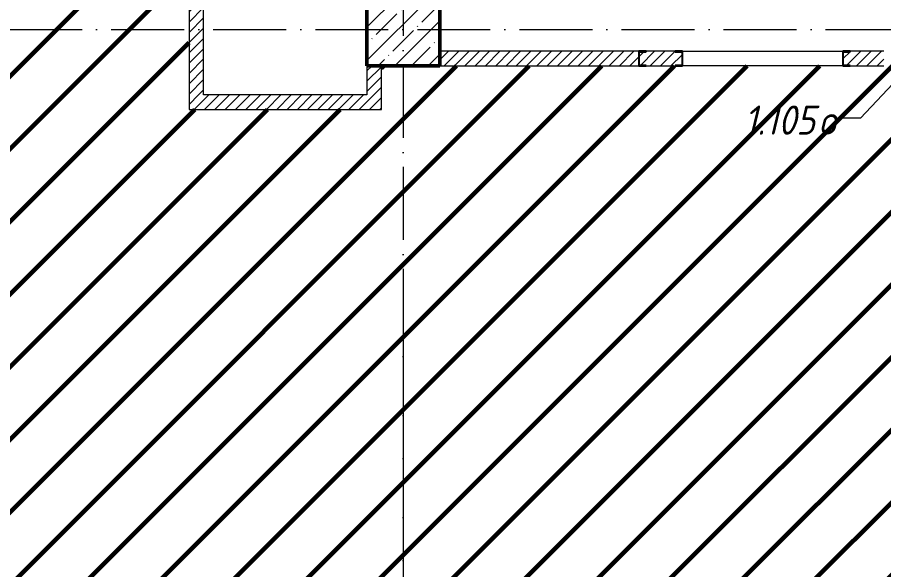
# Model space of a CAD drawing. Header units: millimetres. Extents: x -606178 to 312196, y -19338 to 632709.
# Drawn here: x -345329 to -339386, y 500018 to 503808 of the extents above; entities that cross this region are included whole.
import ezdxf

# ---------------------------------------------------------------- set-up
doc = ezdxf.new("R2010")
doc.units = ezdxf.units.MM
doc.linetypes.add('50_200_ШТРИХ_1Т_ш5_п1_п1_', pattern=[700, 500, -100, 0, -100])
for name, color, linetype, lineweight in [('6.4.3) Окр пт с инж. ПТ2.3', 150, 'Continuous', 60), ('A-GENM-____-MCUT', 7, 'Continuous', 25), ('A-GENM-____-OTLN-1', 7, 'Continuous', 25), ('A-GLAZ-____-IDEN', 7, 'Continuous', 9), ('A-WALL-____-PATT-1', 7, 'Continuous', 9), ('A-WALL-FNSH-MCUT-1', 7, 'Continuous', 9), ('I-WALL-____-OTLN', 7, 'Continuous', 9), ('S-COLS-____-MCUT', 7, 'Continuous', 50), ('S-COLS-____-OTLN', 7, 'Continuous', 9), ('S-GRID-____-OTLN-1', 7, '50_200_ШТРИХ_1Т_ш5_п1_п1_', 9)]:
    doc.layers.add(name, color=color, linetype=linetype, lineweight=lineweight)
doc.styles.add('ISOCPEUR_I_11', font='isocpeui.ttf', dxfattribs={"width": 0.9, "height": 200})
pattern_1 = [(45, (-425830.77, 451794.26), (-35.35534, 35.35534), [])]

# ---------------------------------------------------------------- blocks, each defined once
blk = doc.blocks.new('BSC_Колонна _Прямоугольная - 500х500-V41-АР1_План отверстий 1 этажа в осях 1-64_Ю-ЯЯ')
at = {"layer": 'S-COLS-____-OTLN'}
h = blk.add_hatch(dxfattribs=at)
h.set_pattern_fill('FP_48', color=256, style=0, pattern_type=2)
h.set_pattern_definition([(45, (-83150, -51931.04), (-114.04925, 114.04925), []), (45, (-83035.95, -51931.04), (-114.04925, 114.04925), [201.613, -40.323, 3.353, -36.97])])
h.paths.add_polyline_path([(-250, -250), (250, -250), (250, 250), (-250, 250)], flags=0)
at = {"layer": 'S-COLS-____-MCUT'}
for p, q in [((250, 250), (-250, 250)), ((-250, 250), (-250, -250)), ((250, -250), (250, 250)), ((-250, -250), (250, -250))]:
    blk.add_line(p, q, dxfattribs=at)
blk = doc.blocks.new('154_Фахверк_СКБ_Швеллер - Тип_100_3600-27825154-АР1_План отверстий 1 этажа в осях 1-64_Ю-ЯЯ')
at = {"layer": 'A-GENM-____-MCUT'}
for p, q in [((175, 50), (125, 50)), ((125, 50), (125, -50)), ((128, 47), (175, 47)), ((128, -47), (128, 47)), ((175, 47), (175, 50)), ((125, -50), (175, -50)), ((175, -47), (128, -47)), ((175, -50), (175, -47))]:
    blk.add_line(p, q, dxfattribs=at)
blk = doc.blocks.new('154_Фахверк_СКБ_Швеллер - Тип_100_3600_1-27826044-АР1_План отверстий 1 этажа в осях 1-64_Ю-ЯЯ')
at = {"layer": 'A-GENM-____-MCUT'}
for p, q in [((175, 50), (125, 50)), ((125, 50), (125, -50)), ((128, 47), (175, 47)), ((128, -47), (128, 47)), ((175, 47), (175, 50)), ((125, -50), (175, -50)), ((175, -47), (128, -47)), ((175, -50), (175, -47))]:
    blk.add_line(p, q, dxfattribs=at)

msp = doc.modelspace()

# ---------------------------------------------------------------- hatches: boundary and pattern name
at = {"layer": '6.4.3) Окр пт с инж. ПТ2.3'}
h = msp.add_hatch(dxfattribs=at)
h.set_pattern_fill('ANSI31', color=256, scale=111)
h.paths.add_polyline_path([(-332580.7712, 501875.3011), (-332580.7712, 503075.3011), (-332580.7712, 503475.3011), (-336580.7712, 503475.3011), (-337080.7712, 503475.3011), (-338565.7712, 503475.3011), (-338935.7712, 503475.3011), (-339385.7712, 503475.3011), (-339615.7712, 503475.3011), (-339665.7712, 503475.3011), (-340765.7712, 503475.3011), (-340815.7712, 503475.3011), (-341015.7712, 503475.3011), (-341065.7712, 503475.3011), (-342430.7712, 503475.3011), (-342830.7712, 503475.3011), (-342830.7712, 503175.3011), (-344150.7712, 503175.3011), (-344150.7712, 504475.3011), (-343900.7712, 504475.3011), (-343500.7712, 504475.3011), (-343030.7712, 504475.3011), (-343030.7712, 505525.3011), (-343030.7712, 505925.3011), (-343030.7712, 507225.3011), (-344480.7712, 507225.3011), (-344830.7712, 507225.3011), (-344830.7712, 507975.3011), (-344830.7712, 508275.3011), (-344830.7712, 509975.3011), (-344480.7712, 509975.3011), (-343430.7712, 509975.3011), (-343430.7712, 510075.3011), (-343430.7712, 510275.3011), (-343430.7712, 510975.3011), (-343430.7712, 511175.3011), (-343430.7712, 511890.3011), (-344130.7712, 511890.3011), (-344530.7712, 511890.3011), (-345530.7712, 511890.3011), (-345580.7712, 511890.3011), (-346480.7712, 511890.3011), (-346880.7712, 511890.3011), (-347630.7712, 511890.3011), (-347630.7712, 511675.3011), (-347630.7712, 511175.3011), (-348130.7712, 511175.3011), (-348130.7712, 507475.3011), (-347830.7712, 507475.3011), (-347830.7712, 506975.3011), (-348130.7712, 506975.3011), (-348130.7712, 504475.3011), (-347230.7712, 504475.3011), (-347230.7712, 502675.3011), (-348130.7712, 502675.3011), (-348130.7712, 499550.3011), (-347230.7712, 499550.3011), (-347230.7712, 499295.4397), (-338230.7712, 499295.4397), (-338080.7712, 499595.4397), (-337780.7712, 498995.4397), (-337630.7712, 499295.4397), (-328980.7712, 499295.4397), (-328980.7712, 500125.3011), (-332580.7712, 500125.3011)])
h.paths.add_polyline_path([(-343570.7712, 506185.3011), (-343770.7712, 506185.3011), (-343770.7712, 506385.3011), (-343570.7712, 506385.3011)], flags=16)
h.paths.add_polyline_path([(-343530.7712, 510975.3011), (-343730.7712, 510975.3011), (-343730.7712, 511175.3011), (-343530.7712, 511175.3011)], flags=16)
at = {"layer": 'A-WALL-____-PATT-1'}
h = msp.add_hatch(dxfattribs=at)
h.set_pattern_fill('FP_5', color=256, style=0, pattern_type=2)
h.set_pattern_definition(pattern_1)
h.paths.add_polyline_path([(-344150.7712, 503275.3011), (-344050.7712, 503275.3011), (-344050.7712, 504475.3011), (-344150.7712, 504475.3011), (-344150.7712, 504174.6617)], flags=0)
h = msp.add_hatch(dxfattribs=at)
h.set_pattern_fill('FP_5', color=256, style=0, pattern_type=2)
h.set_pattern_definition(pattern_1)
h.paths.add_polyline_path([(-338565.7712, 503475.3011), (-338565.7712, 503575.3011), (-338935.7712, 503575.3011), (-338935.7712, 503475.3011)], flags=0)
h.paths.add_polyline_path([(-339385.7712, 503475.3011), (-339385.7712, 503575.3011), (-339615.7712, 503575.3011), (-339615.7712, 503572.3011), (-339662.7712, 503572.3011), (-339662.7712, 503478.3011), (-339615.7712, 503478.3011), (-339615.7712, 503475.3011)], flags=0)
h.paths.add_polyline_path([(-340815.7712, 503475.3011), (-340815.7212, 503478.3011), (-340768.7712, 503478.3011), (-340768.7712, 503572.3011), (-340815.7712, 503572.3011), (-340815.7712, 503575.3011), (-341015.7712, 503575.3011), (-341015.7712, 503572.3011), (-341062.7712, 503572.3011), (-341062.7712, 503478.3011), (-341015.7712, 503478.3011), (-341015.7712, 503475.3011), (-341006.1479, 503475.3011)], flags=0)
h.paths.add_polyline_path([(-342430.7712, 503475.3011), (-341065.7712, 503475.3011), (-341065.7712, 503575.3011), (-342430.7712, 503575.3011), (-342430.7712, 503478.3011)], flags=0)
h = msp.add_hatch(dxfattribs=at)
h.set_pattern_fill('FP_5', color=256, style=0, pattern_type=2)
h.set_pattern_definition(pattern_1)
h.paths.add_polyline_path([(-342830.7712, 503175.3011), (-342830.7712, 503475.3011), (-342930.7712, 503475.3011), (-342930.7712, 503175.3011)], flags=0)
h = msp.add_hatch(dxfattribs=at)
h.set_pattern_fill('FP_5', color=256, style=0, pattern_type=2)
h.set_pattern_definition(pattern_1)
h.paths.add_polyline_path([(-342930.7712, 503175.3011), (-342930.7712, 503275.3011), (-344150.7712, 503275.3011), (-344150.7712, 503175.3011)], flags=0)

# ---------------------------------------------------------------- linework, layer by layer
at = {"layer": 'A-GLAZ-____-IDEN'}
for p, q in [((-339160.7712, 503525.3011), (-339543.6895, 503115.3331)), ((-339543.6895, 503115.3331), (-339688.3959, 503115.3331))]:
    msp.add_line(p, q, dxfattribs=at)
at = {"layer": 'A-WALL-FNSH-MCUT-1'}
for p, q in [((-344150.7712, 504475.3011), (-344150.7712, 503175.3011)), ((-344050.7712, 503275.3011), (-344050.7712, 504375.3011)), ((-341065.7712, 503575.3011), (-342430.7712, 503575.3011)), ((-340815.7712, 503575.3011), (-341015.7712, 503575.3011)), ((-339385.7712, 503575.3011), (-339615.7712, 503575.3011)), ((-342930.7712, 503475.3011), (-342930.7712, 503275.3011)), ((-342830.7712, 503175.3011), (-342830.7712, 503475.3011)), ((-342430.7712, 503475.3011), (-341065.7712, 503475.3011)), ((-341015.7712, 503475.3011), (-340815.7712, 503475.3011)), ((-339615.7712, 503475.3011), (-339385.7712, 503475.3011)), ((-342930.7712, 503275.3011), (-344050.7712, 503275.3011)), ((-344150.7712, 503175.3011), (-342830.7712, 503175.3011))]:
    msp.add_line(p, q, dxfattribs=at)
at = {"layer": 'I-WALL-____-OTLN'}
for p, q in [((-340765.7712, 503575.3011), (-339665.7712, 503575.3011)), ((-339665.7712, 503475.3011), (-340765.7712, 503475.3011))]:
    msp.add_line(p, q, dxfattribs=at)
at = {"layer": 'S-GRID-____-OTLN-1'}
for p, q in [((-342680.7712, 542687.1106), (-342680.7712, 491375.8881)), ((-356586.1335, 503725.3011), (-321756.3646, 503725.3011)), ((-342680.7712, 501675.2188), (-342680.7712, 463616.9934))]:
    msp.add_line(p, q, dxfattribs=at)

# ---------------------------------------------------------------- block references
at = {"layer": 'A-GENM-____-OTLN-1'}
for name, p in [('154_Фахверк_СКБ_Швеллер - Тип_100_3600_1-27826044-АР1_План отверстий 1 этажа в осях 1-64_Ю-ЯЯ', (-341190.7712, 503525.3011)), ('154_Фахверк_СКБ_Швеллер - Тип_100_3600-27825154-АР1_План отверстий 1 этажа в осях 1-64_Ю-ЯЯ', (-339790.7712, 503525.3011))]:
    msp.add_blockref(name, p, dxfattribs=at)
at = {"layer": 'A-GENM-____-OTLN-1', "rotation": 180}
msp.add_blockref('154_Фахверк_СКБ_Швеллер - Тип_100_3600-27825154-АР1_План отверстий 1 этажа в осях 1-64_Ю-ЯЯ', (-340640.7712, 503525.3011), dxfattribs=at)
at = {"layer": 'S-COLS-____-OTLN'}
msp.add_blockref('BSC_Колонна _Прямоугольная - 500х500-V41-АР1_План отверстий 1 этажа в осях 1-64_Ю-ЯЯ', (-342680.7712, 503725.3011), dxfattribs=at)

# ---------------------------------------------------------------- texts
at = {"layer": 'A-GLAZ-____-IDEN', "char_height": 200, "attachment_point": 1, "style": 'ISOCPEUR_I_11'}
for s, insert, width in [('1.105', (-340343.2491, 503202.9477), 620.506125), ('\\fISOCPEUR|b0|i1|c204|p34|;\\W.9;о', (-339831.2803, 503202.9477), 158.734125)]:
    msp.add_mtext(s, dxfattribs=dict(at, insert=insert, width=width))

doc.saveas('drawing.dxf')
